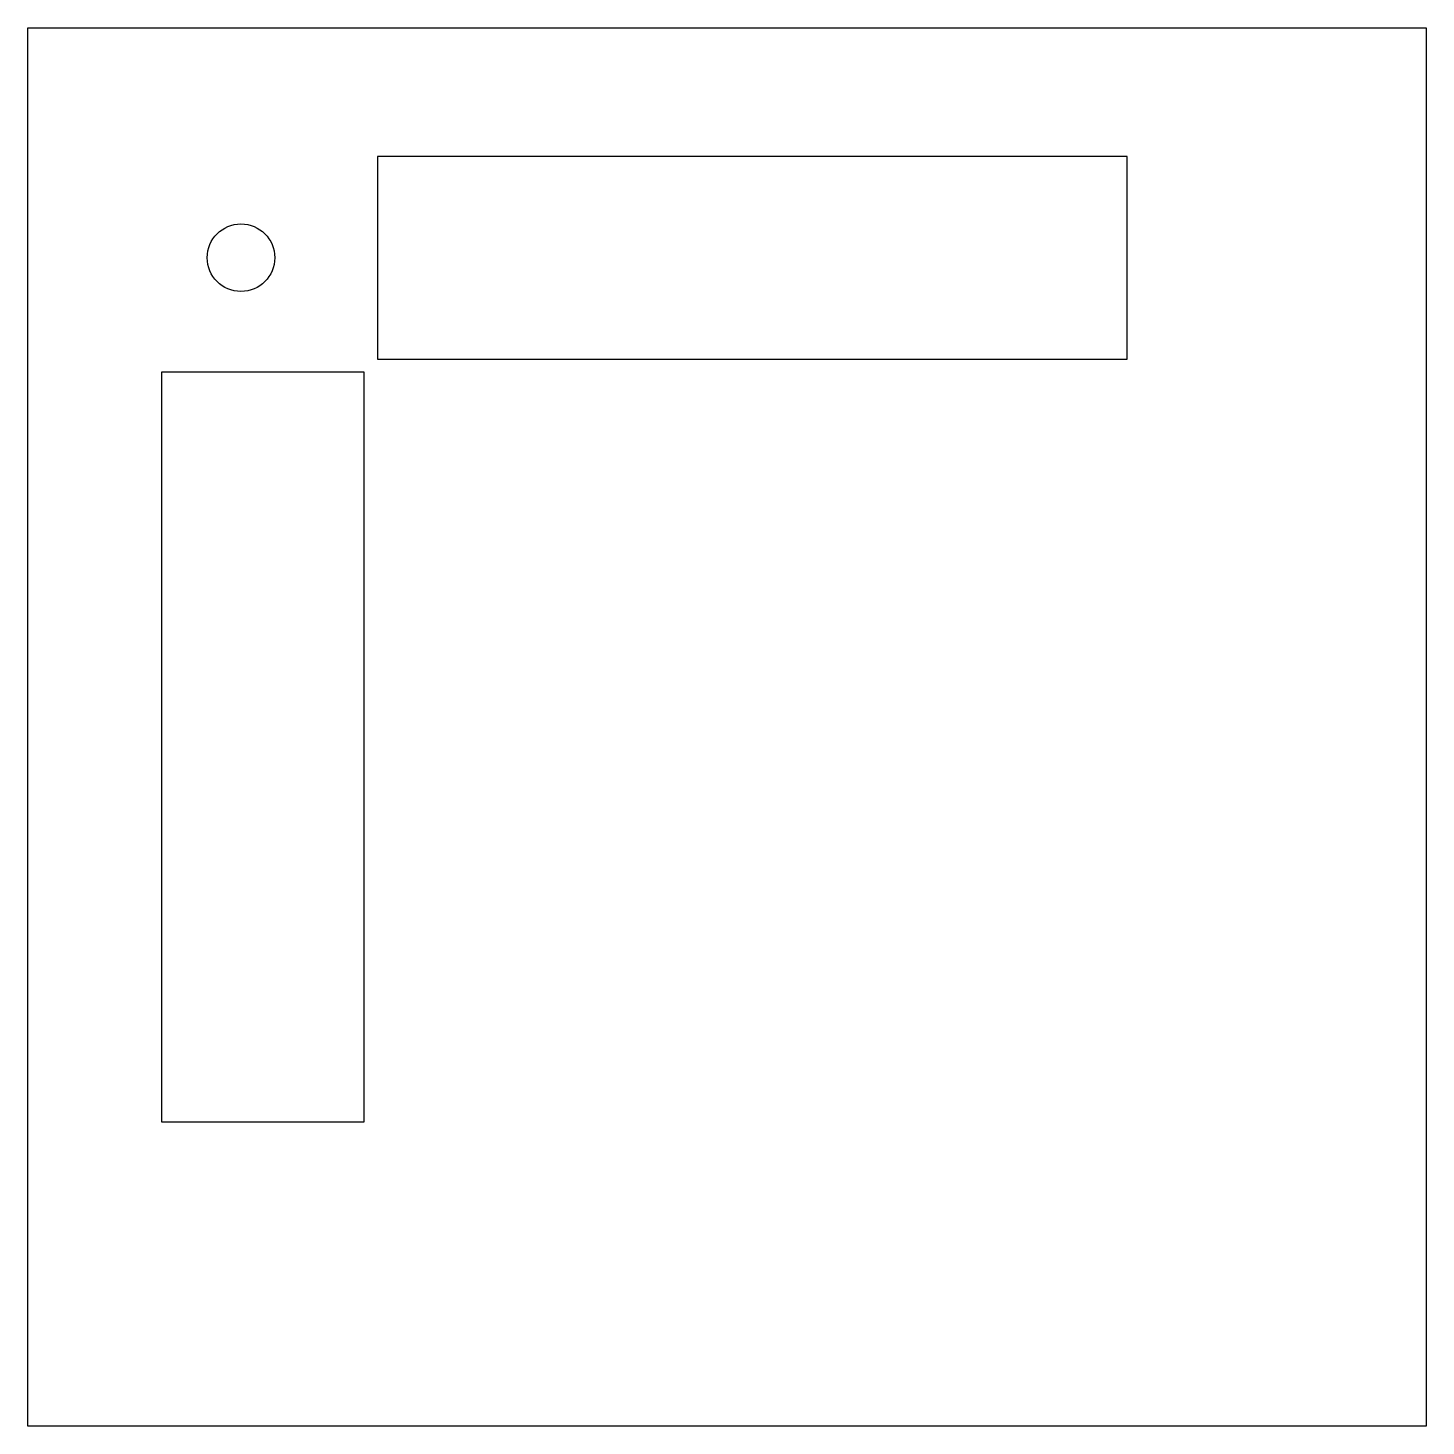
# Model space of a CAD drawing. Extents: x 4 to 1178, y 0 to 800.
# Drawn here: x 443.3 to 650.3, y 226.6 to 433.7 of the extents above; entities that cross this region are included whole.
import ezdxf

# ---------------------------------------------------------------- set-up
doc = ezdxf.new("R2010")
doc.units = 0
doc.header["$MEASUREMENT"] = 0
doc.layers.add('_U_B808_U_C774_U_C5B4_1', color=7, linetype='CONTINUOUS')

# ---------------------------------------------------------------- blocks, each defined once
blk = doc.blocks.new('BLOCK_100')
at = {"layer": '_U_B808_U_C774_U_C5B4_1', "color": 1}
blk.add_open_spline([(469.82, 399.64), (469.82, 396.88), (472.06, 394.64), (474.82, 394.64), (477.58, 394.64), (479.82, 396.88), (479.82, 399.64), (479.82, 402.4), (477.58, 404.64), (474.82, 404.64), (472.06, 404.64), (469.82, 402.4), (469.82, 399.64)], degree=3, knots=[0, 0, 0, 0, 1, 1, 1, 2, 2, 2, 3, 3, 3, 4, 4, 4, 4], dxfattribs=at)
blk = doc.blocks.new('BLOCK_101')
at = {"layer": '_U_B808_U_C774_U_C5B4_1', "color": 7}
blk.add_lwpolyline([(650.29, 433.66), (650.29, 226.65), (443.28, 226.65), (443.28, 433.66), (650.29, 433.66)], dxfattribs=at)

msp = doc.modelspace()

# ---------------------------------------------------------------- linework, layer by layer
at = {"layer": '_U_B808_U_C774_U_C5B4_1', "color": 7}
for points in [[(495.02, 384.64), (606.02, 384.64), (606.02, 414.64), (495.02, 414.64), (495.02, 384.64)], [(463.06, 271.67), (493.06, 271.67), (493.06, 382.67), (463.06, 382.67), (463.06, 271.67)]]:
    msp.add_lwpolyline(points, dxfattribs=at)

# ---------------------------------------------------------------- block references
at = {"layer": '_U_B808_U_C774_U_C5B4_1'}
for name in ['BLOCK_101', 'BLOCK_100']:
    msp.add_blockref(name, (0, 0), dxfattribs=at)

doc.saveas('drawing.dxf')
